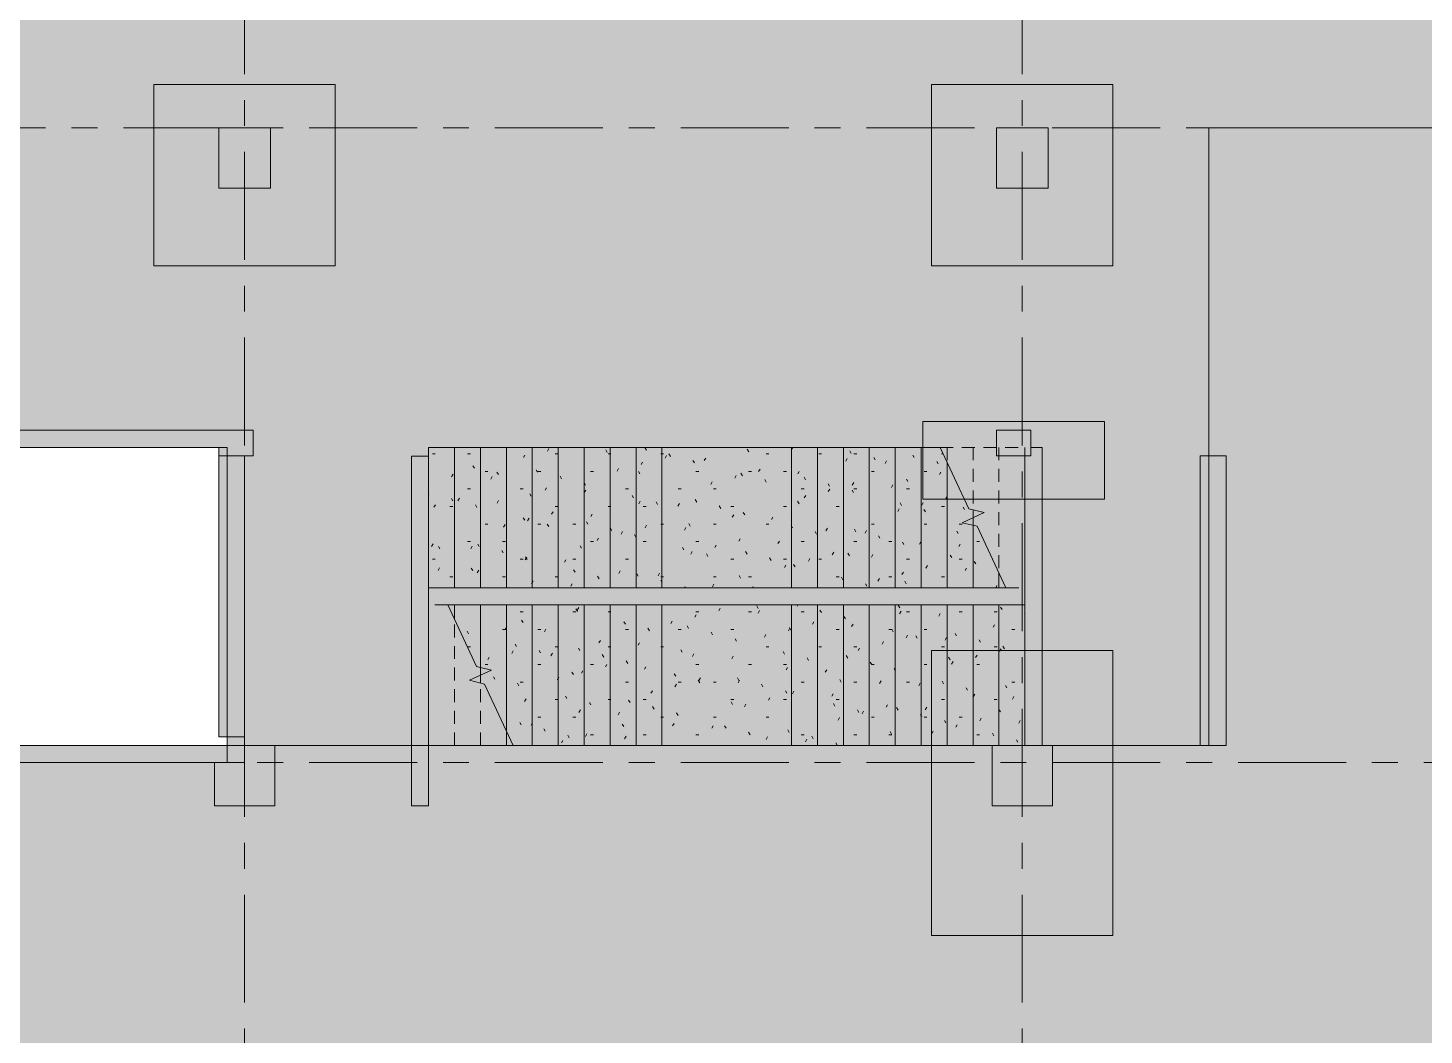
# Model space of a CAD drawing. Header units: millimetres. Extents: x -4000 to 187956, y -58990 to 162485.
# Drawn here: x 147922 to 164080, y -34160 to -22500 of the extents above; entities that cross this region are included whole.
import ezdxf

# ---------------------------------------------------------------- set-up
doc = ezdxf.new("R2010")
doc.units = ezdxf.units.MM
doc.linetypes.add('Grid Line 12_5mm', pattern=[2150, 1250, -300, 300, -300])
doc.linetypes.add('Overhead 1_5mm', pattern=[250, 150, -100])
for name, color, linetype, lineweight in [('A-FLOR', 192, 'Continuous', 13), ('A-FLOR-PATT', 8, 'Continuous', 13), ('A-WALL', 113, 'Continuous', 13), ('A-WALL-PATT', 111, 'Continuous', 13), ('S-BEAM', 12, 'Continuous', 9), ('S-COLS', 52, 'Continuous', 9), ('S-GRID', 1, 'Continuous', 30), ('S-STRS', 31, 'Continuous', 9), ('S-STRS-MBND', 31, 'Continuous', 9)]:
    doc.layers.add(name, color=color, linetype=linetype, lineweight=lineweight)
pattern_1 = [(0, (0, 0), (812.8, 203.2), [33.528, -576.072, 33.528, -576.072, -3251.2]), (0, (0, 0), (812.8, 203.2), [-1219.2, 33.528, -1185.672, 33.528, -576.072, -1422.4]), (0, (0, 0), (812.8, 203.2), [-3048, 33.528, -372.872, 33.528, -982.472]), (120, (304.8, 101.6), (-582.37636, 602.30545), [33.528, -576.072, 33.528, -576.072, -3251.2]), (120, (304.8, 101.6), (-582.37636, 602.30545), [-1219.2, 33.528, -1185.672, 33.528, -576.072, -1422.4]), (120, (304.8, 101.6), (-582.37636, 602.30545), [-3048, 33.528, -372.872, 33.528, -982.472]), (240, (406.4, 508), (-230.42364, -805.50545), [33.528, -576.072, 33.528, -576.072, -3251.2]), (240, (406.4, 508), (-230.42364, -805.50545), [-1219.2, 33.528, -1185.672, 33.528, -576.072, -1422.4]), (240, (406.4, 508), (-230.42364, -805.50545), [-3048, 33.528, -372.872, 33.528, -982.472])]

# ---------------------------------------------------------------- blocks, each defined once
blk = doc.blocks.new('CMF2_NHAPHUTRO_S_rvt-1-0_000')
at = {"layer": 'A-FLOR-PATT', "lineweight": 9}
h = blk.add_hatch(dxfattribs=at)
h.set_pattern_fill('FP_1', color=250, style=0, pattern_type=2)
h.set_pattern_definition(pattern_1)
h.paths.add_polyline_path([(55540, -41256), (56829, -41256), (56830, -23956), (63930, -23956), (63930, -31006), (78890, -31006), (78890, -23956), (146830, -23956), (146830, -30806), (147030, -30806), (147030, -27356), (150230, -27356), (150230, -30806), (161590, -30806), (161590, -23656), (177500, -23656), (177500, -22256), (55540, -22256), (55540, -31953)])
h.paths.add_polyline_path([(78690, -30806), (75490, -30806), (75490, -27356), (78690, -27356)])
h = blk.add_hatch(dxfattribs=at)
h.set_pattern_fill('FP_1', color=250, style=0, pattern_type=2)
h.set_pattern_definition(pattern_1)
h.paths.add_polyline_path([(65080, -42756), (65080, -39456), (62980, -39456), (62980, -42756)])
h.paths.add_polyline_path([(157780, -42656), (161080, -42656), (161080, -39556), (157780, -39556), (157780, -41297)])
h.paths.add_polyline_path([(166780, -42656), (170080, -42656), (170080, -39556), (166780, -39556), (166780, -41297)])
h.paths.add_polyline_path([(152080, -42656), (152080, -39556), (148780, -39556), (148780, -42656)])
h.paths.add_polyline_path([(139780, -42656), (143080, -42656), (143080, -39556), (139780, -39556), (139780, -41297)])
h.paths.add_polyline_path([(132580, -42656), (135880, -42656), (135880, -39556), (132580, -39556), (132580, -41297)])
h.paths.add_polyline_path([(128680, -42656), (128680, -39556), (125380, -39556), (125380, -42656)])
h.paths.add_polyline_path([(121480, -42656), (121480, -39556), (118180, -39556), (118180, -42656)])
h.paths.add_polyline_path([(108855, -42656), (112155, -42656), (112155, -39556), (108855, -39556), (108855, -41297)])
h.paths.add_polyline_path([(100180, -42656), (103480, -42656), (103480, -39556), (100180, -39556), (100180, -41297)])
h.paths.add_polyline_path([(96280, -42656), (96280, -39556), (92980, -39556), (92980, -42656), (93524, -42656)])
h.paths.add_polyline_path([(85780, -42656), (89080, -42656), (89080, -39556), (85780, -39556), (85780, -41297)])
h.paths.add_polyline_path([(78580, -42656), (81880, -42656), (81880, -39556), (78580, -39556), (78580, -41297)])
h.paths.add_polyline_path([(71380, -42656), (74680, -42656), (74680, -39556), (71380, -39556), (71380, -41297)])
h.paths.add_polyline_path([(58480, -42656), (58480, -39556), (55180, -39556), (55180, -42656), (57244, -42656)])
h.paths.add_polyline_path([(178250, -42206), (178250, -38906), (176150, -38906), (176150, -42206)])
h.paths.add_polyline_path([(167380, -33006), (169480, -33006), (169480, -29706), (167380, -29706), (167380, -31953)])
h.paths.add_polyline_path([(158380, -33006), (160480, -33006), (160480, -29706), (158380, -29706), (158380, -31953)])
h.paths.add_polyline_path([(140380, -33006), (142480, -33006), (142480, -29706), (140380, -29706), (140380, -31953)])
h.paths.add_polyline_path([(133180, -33006), (135280, -33006), (135280, -29706), (133180, -29706), (133180, -31953)])
h.paths.add_polyline_path([(125980, -33006), (128080, -33006), (128080, -29706), (125980, -29706), (125980, -31953)])
h.paths.add_polyline_path([(120733, -33006), (120880, -33006), (120880, -29706), (118780, -29706), (118780, -33006)])
h.paths.add_polyline_path([(111555, -33006), (111555, -29706), (109455, -29706), (109455, -33006)])
h.paths.add_polyline_path([(95680, -33006), (95680, -29706), (93580, -29706), (93580, -33006)])
h.paths.add_polyline_path([(102880, -33006), (102880, -29706), (100780, -29706), (100780, -33006), (102593, -33006)])
h.paths.add_polyline_path([(88480, -33006), (88480, -29706), (86380, -29706), (86380, -33006)])
h.paths.add_polyline_path([(71980, -33006), (74080, -33006), (74080, -29706), (71980, -29706), (71980, -31953)])
h.paths.add_polyline_path([(65080, -33006), (65080, -29706), (62980, -29706), (62980, -33006)])
h.paths.add_polyline_path([(57244, -33006), (57880, -33006), (57880, -29706), (55780, -29706), (55780, -33006)])
h.paths.add_polyline_path([(178250, -32906), (178250, -29806), (176150, -29806), (176150, -32906)])
h.paths.add_polyline_path([(158280, -27956), (160380, -27956), (160380, -27056), (158280, -27056), (158280, -27281)])
h.paths.add_polyline_path([(63180, -27956), (65280, -27956), (65280, -27056), (63180, -27056), (63180, -27281)])
h.paths.add_polyline_path([(120733, -25756), (120880, -25756), (120880, -22656), (118780, -22656), (118780, -25756)])
h.paths.add_polyline_path([(128080, -25756), (128080, -22656), (125980, -22656), (125980, -25756)])
h.paths.add_polyline_path([(111555, -25756), (111555, -22656), (109455, -22656), (109455, -25756)])
h.paths.add_polyline_path([(71980, -25756), (74080, -25756), (74080, -22656), (71980, -22656)])
h.paths.add_polyline_path([(62980, -25756), (65080, -25756), (65080, -22656), (62980, -22656)])
h.paths.add_polyline_path([(55780, -25756), (57880, -25756), (57880, -22656), (55780, -22656)])
h.paths.add_polyline_path([(178230, -25256), (178230, -23156), (176130, -23156), (176130, -25256)])
h.paths.add_polyline_path([(169480, -25256), (169480, -23156), (167380, -23156), (167380, -25256)])
h.paths.add_polyline_path([(160480, -25256), (160480, -23156), (158380, -23156), (158380, -25256)])
h.paths.add_polyline_path([(151480, -25256), (151480, -23156), (149380, -23156), (149380, -25256)])
h.paths.add_polyline_path([(140380, -25256), (142480, -25256), (142480, -23156), (140380, -23156)])
h.paths.add_polyline_path([(133180, -25256), (135280, -25256), (135280, -23156), (133180, -23156)])
h.paths.add_polyline_path([(102593, -25256), (102880, -25256), (102880, -23156), (100780, -23156), (100780, -25256)])
h.paths.add_polyline_path([(95680, -25256), (95680, -23156), (93580, -23156), (93580, -25256)])
h.paths.add_polyline_path([(79180, -25256), (81280, -25256), (81280, -23156), (79180, -23156)])
h.paths.add_polyline_path([(88480, -25256), (88480, -23156), (86380, -23156), (86380, -25256)])
h = blk.add_hatch(dxfattribs=at)
h.set_pattern_fill('FP_1', color=250, style=0, pattern_type=2)
h.set_pattern_definition(pattern_1)
h.paths.add_polyline_path([(166083, -41256), (177500, -41256), (177500, -23656), (161590, -23656), (161590, -30806), (147030, -30806), (147030, -31006), (147130, -31006), (147130, -41256), (147943, -41256)])
at = {"layer": 'A-WALL-PATT', "transparency": 33554534}
for points in [[(150130, -27356), (150130, -27156), (147030, -27156), (147030, -27356), (147943, -27356)], [(150430, -31006), (150430, -27456), (150230, -27456), (150230, -31006)], [(150080, -31006), (150080, -30806), (147330, -30806), (147330, -31006), (147943, -31006)]]:
    blk.add_hatch(color=7, dxfattribs=at).paths.add_polyline_path(points)
at = {"layer": 'S-BEAM', "lineweight": 5, "transparency": 33554534}
for points in [[(150430, -30706), (150430, -27456), (150130, -27456), (150130, -30706)], [(152560, -31506), (152560, -27458), (152360, -27458), (152360, -31506), (152478, -31506)], [(159460, -30806), (159660, -30806), (159660, -27356), (159530, -27356), (159530, -27456), (159460, -27456)], [(161790, -30806), (161790, -27456), (161490, -27456), (161490, -30806), (161548, -30806)]]:
    blk.add_hatch(color=256, dxfattribs=at).paths.add_polyline_path(points)
at = {"layer": 'S-COLS', "lineweight": 5, "transparency": 33554534}
for points in [[(150730, -24356), (150730, -23656), (150130, -23656), (150130, -24356)], [(159730, -24356), (159730, -23656), (159130, -23656), (159130, -24356)], [(150130, -27456), (150530, -27456), (150530, -27156), (150130, -27156), (150130, -27356)], [(159530, -27456), (159530, -27156), (159130, -27156), (159130, -27456), (159460, -27456)], [(150780, -31506), (150780, -30806), (150080, -30806), (150080, -31506)], [(159780, -31506), (159780, -30806), (159080, -30806), (159080, -31506)]]:
    blk.add_hatch(color=256, dxfattribs=at).paths.add_polyline_path(points)
at = {"layer": 'S-STRS'}
h = blk.add_hatch(dxfattribs=at)
h.set_pattern_fill('FP_1', color=256, style=0, pattern_type=2)
h.set_pattern_definition(pattern_1)
h.paths.add_polyline_path([(152560, -28981), (152860, -28981), (152860, -27356), (152560, -27356)])
h = blk.add_hatch(dxfattribs=at)
h.set_pattern_fill('FP_1', color=256, style=0, pattern_type=2)
h.set_pattern_definition(pattern_1)
h.paths.add_polyline_path([(152860, -28981), (153160, -28981), (153160, -27356), (152860, -27356)])
h = blk.add_hatch(dxfattribs=at)
h.set_pattern_fill('FP_1', color=256, style=0, pattern_type=2)
h.set_pattern_definition(pattern_1)
h.paths.add_polyline_path([(153160, -28981), (153460, -28981), (153460, -27356), (153160, -27356)])
h = blk.add_hatch(dxfattribs=at)
h.set_pattern_fill('FP_5', color=256, style=0, pattern_type=2)
h.set_pattern_definition(pattern_1)
h.paths.add_polyline_path([(153460, -28981), (153760, -28981), (153760, -27356), (153460, -27356)])
h = blk.add_hatch(dxfattribs=at)
h.set_pattern_fill('FP_5', color=256, style=0, pattern_type=2)
h.set_pattern_definition(pattern_1)
h.paths.add_polyline_path([(153760, -28981), (154060, -28981), (154060, -27356), (153760, -27356)])
h = blk.add_hatch(dxfattribs=at)
h.set_pattern_fill('FP_5', color=256, style=0, pattern_type=2)
h.set_pattern_definition(pattern_1)
h.paths.add_polyline_path([(154060, -28981), (154360, -28981), (154360, -27356), (154060, -27356)])
h = blk.add_hatch(dxfattribs=at)
h.set_pattern_fill('FP_5', color=256, style=0, pattern_type=2)
h.set_pattern_definition(pattern_1)
h.paths.add_polyline_path([(154360, -28981), (154660, -28981), (154660, -27356), (154360, -27356)])
h = blk.add_hatch(dxfattribs=at)
h.set_pattern_fill('FP_5', color=256, style=0, pattern_type=2)
h.set_pattern_definition(pattern_1)
h.paths.add_polyline_path([(154660, -28981), (154960, -28981), (154960, -27356), (154660, -27356)])
h = blk.add_hatch(dxfattribs=at)
h.set_pattern_fill('FP_5', color=256, style=0, pattern_type=2)
h.set_pattern_definition(pattern_1)
h.paths.add_polyline_path([(154960, -28981), (155260, -28981), (155260, -27356), (154960, -27356)])
h = blk.add_hatch(dxfattribs=at)
h.set_pattern_fill('FP_1', color=256, style=0, pattern_type=2)
h.set_pattern_definition(pattern_1)
h.paths.add_polyline_path([(156760, -28981), (156760, -27356), (155260, -27356), (155260, -28981)])
h = blk.add_hatch(dxfattribs=at)
h.set_pattern_fill('FP_1', color=256, style=0, pattern_type=2)
h.set_pattern_definition(pattern_1)
h.paths.add_polyline_path([(157013, -28981), (157060, -28981), (157060, -27356), (156760, -27356), (156760, -28981)])
h = blk.add_hatch(dxfattribs=at)
h.set_pattern_fill('FP_5', color=256, style=0, pattern_type=2)
h.set_pattern_definition(pattern_1)
h.paths.add_polyline_path([(157060, -28981), (157360, -28981), (157360, -27356), (157060, -27356)])
h = blk.add_hatch(dxfattribs=at)
h.set_pattern_fill('FP_1', color=256, style=0, pattern_type=2)
h.set_pattern_definition(pattern_1)
h.paths.add_polyline_path([(157360, -28981), (157660, -28981), (157660, -27356), (157360, -27356)])
h = blk.add_hatch(dxfattribs=at)
h.set_pattern_fill('FP_5', color=256, style=0, pattern_type=2)
h.set_pattern_definition(pattern_1)
h.paths.add_polyline_path([(157660, -28981), (157960, -28981), (157960, -27356), (157660, -27356)])
h = blk.add_hatch(dxfattribs=at)
h.set_pattern_fill('FP_5', color=256, style=0, pattern_type=2)
h.set_pattern_definition(pattern_1)
h.paths.add_polyline_path([(157960, -28981), (158260, -28981), (158260, -27356), (157960, -27356)])
h = blk.add_hatch(dxfattribs=at)
h.set_pattern_fill('FP_5', color=256, style=0, pattern_type=2)
h.set_pattern_definition(pattern_1)
h.paths.add_polyline_path([(158260, -28981), (158560, -28981), (158560, -27525), (158481, -27356), (158260, -27356)])
h = blk.add_hatch(dxfattribs=at)
h.set_pattern_fill('FP_5', color=256, style=0, pattern_type=2)
h.set_pattern_definition(pattern_1)
h.paths.add_polyline_path([(158560, -28981), (158860, -28981), (158860, -28259), (158733, -28228), (158860, -28168), (158860, -28078), (158813, -28067), (158560, -27525)])
h = blk.add_hatch(dxfattribs=at)
h.set_pattern_fill('FP_6', color=256, style=0, pattern_type=2)
h.set_pattern_definition(pattern_1)
h.paths.add_polyline_path([(158860, -28981), (159160, -28981), (159160, -28812), (158908, -28270), (158860, -28259)])
h.paths.add_polyline_path([(158860, -28168), (158988, -28109), (158860, -28078)])
h = blk.add_hatch(dxfattribs=at)
h.set_pattern_fill('FP_1', color=256, style=0, pattern_type=2)
h.set_pattern_definition(pattern_1)
h.paths.add_polyline_path([(153160, -30084), (153160, -29994), (153033, -30053)])
h.paths.add_polyline_path([(153160, -29903), (153160, -29181), (152860, -29181), (152860, -29350), (153113, -29892)])
h = blk.add_hatch(dxfattribs=at)
h.set_pattern_fill('FP_1', color=256, style=0, pattern_type=2)
h.set_pattern_definition(pattern_1)
h.paths.add_polyline_path([(153460, -30637), (153460, -29181), (153160, -29181), (153160, -29903), (153288, -29934), (153160, -29994), (153160, -30084), (153208, -30096)])
h = blk.add_hatch(dxfattribs=at)
h.set_pattern_fill('FP_1', color=256, style=0, pattern_type=2)
h.set_pattern_definition(pattern_1)
h.paths.add_polyline_path([(153760, -30806), (153760, -29181), (153460, -29181), (153460, -30637), (153539, -30806)])
h = blk.add_hatch(dxfattribs=at)
h.set_pattern_fill('FP_5', color=256, style=0, pattern_type=2)
h.set_pattern_definition(pattern_1)
h.paths.add_polyline_path([(154060, -30806), (154060, -29181), (153760, -29181), (153760, -30806)])
h = blk.add_hatch(dxfattribs=at)
h.set_pattern_fill('FP_5', color=256, style=0, pattern_type=2)
h.set_pattern_definition(pattern_1)
h.paths.add_polyline_path([(154360, -30806), (154360, -29181), (154060, -29181), (154060, -30806)])
h = blk.add_hatch(dxfattribs=at)
h.set_pattern_fill('FP_1', color=256, style=0, pattern_type=2)
h.set_pattern_definition(pattern_1)
h.paths.add_polyline_path([(154660, -30806), (154660, -29181), (154360, -29181), (154360, -30806)])
h = blk.add_hatch(dxfattribs=at)
h.set_pattern_fill('FP_1', color=256, style=0, pattern_type=2)
h.set_pattern_definition(pattern_1)
h.paths.add_polyline_path([(154960, -30806), (154960, -29181), (154660, -29181), (154660, -30806)])
h = blk.add_hatch(dxfattribs=at)
h.set_pattern_fill('FP_1', color=256, style=0, pattern_type=2)
h.set_pattern_definition(pattern_1)
h.paths.add_polyline_path([(155260, -30806), (155260, -29181), (154960, -29181), (154960, -30806)])
h = blk.add_hatch(dxfattribs=at)
h.set_pattern_fill('FP_1', color=256, style=0, pattern_type=2)
h.set_pattern_definition(pattern_1)
h.paths.add_polyline_path([(156760, -30806), (156760, -29181), (155260, -29181), (155260, -30806)])
h = blk.add_hatch(dxfattribs=at)
h.set_pattern_fill('FP_1', color=256, style=0, pattern_type=2)
h.set_pattern_definition(pattern_1)
h.paths.add_polyline_path([(157060, -30806), (157060, -29181), (156760, -29181), (156760, -30806), (157013, -30806)])
h = blk.add_hatch(dxfattribs=at)
h.set_pattern_fill('FP_1', color=256, style=0, pattern_type=2)
h.set_pattern_definition(pattern_1)
h.paths.add_polyline_path([(157360, -30806), (157360, -29181), (157060, -29181), (157060, -30806)])
h = blk.add_hatch(dxfattribs=at)
h.set_pattern_fill('FP_1', color=256, style=0, pattern_type=2)
h.set_pattern_definition(pattern_1)
h.paths.add_polyline_path([(157660, -30806), (157660, -29181), (157360, -29181), (157360, -30806)])
h = blk.add_hatch(dxfattribs=at)
h.set_pattern_fill('FP_1', color=256, style=0, pattern_type=2)
h.set_pattern_definition(pattern_1)
h.paths.add_polyline_path([(157960, -30806), (157960, -29181), (157660, -29181), (157660, -30806)])
h = blk.add_hatch(dxfattribs=at)
h.set_pattern_fill('FP_5', color=256, style=0, pattern_type=2)
h.set_pattern_definition(pattern_1)
h.paths.add_polyline_path([(158260, -30806), (158260, -29181), (157960, -29181), (157960, -30806)])
h = blk.add_hatch(dxfattribs=at)
h.set_pattern_fill('FP_5', color=256, style=0, pattern_type=2)
h.set_pattern_definition(pattern_1)
h.paths.add_polyline_path([(158560, -30806), (158560, -29181), (158260, -29181), (158260, -30806)])
h = blk.add_hatch(dxfattribs=at)
h.set_pattern_fill('FP_1', color=256, style=0, pattern_type=2)
h.set_pattern_definition(pattern_1)
h.paths.add_polyline_path([(158560, -30806), (158860, -30806), (158860, -29181), (158560, -29181)])
h = blk.add_hatch(dxfattribs=at)
h.set_pattern_fill('FP_1', color=256, style=0, pattern_type=2)
h.set_pattern_definition(pattern_1)
h.paths.add_polyline_path([(159160, -30806), (159160, -29181), (158860, -29181), (158860, -30806)])
h = blk.add_hatch(dxfattribs=at)
h.set_pattern_fill('FP_1', color=256, style=0, pattern_type=2)
h.set_pattern_definition(pattern_1)
h.paths.add_polyline_path([(159460, -30806), (159460, -29181), (159160, -29181), (159160, -30806)])
at = {"layer": 'A-FLOR', "color": 81, "lineweight": 15}
for p, q in [((149380, -25256), (149380, -23156)), ((149380, -23156), (151480, -23156)), ((151480, -23156), (151480, -25256)), ((158380, -25256), (158380, -23156)), ((158380, -23156), (160480, -23156)), ((160480, -23156), (160480, -25256)), ((161590, -27456), (161590, -23656)), ((161590, -23656), (168130, -23656)), ((168130, -23656), (161590, -23656)), ((161590, -23656), (161590, -27456)), ((151480, -25256), (149380, -25256)), ((160480, -25256), (158380, -25256)), ((158280, -27356), (158280, -27056)), ((158280, -27056), (160380, -27056)), ((160380, -27056), (160380, -27956)), ((158280, -27356), (158280, -27956)), ((158280, -27956), (158761, -27956)), ((159460, -27956), (158761, -27956)), ((160380, -27956), (159660, -27956)), ((159460, -29706), (158380, -29706)), ((158380, -29706), (158380, -30806)), ((159660, -29706), (160480, -29706)), ((160480, -29706), (160480, -33006)), ((150780, -30806), (152360, -30806)), ((152360, -30806), (150780, -30806)), ((152560, -30806), (153539, -30806)), ((153539, -30806), (152560, -30806)), ((153539, -30806), (153760, -30806)), ((153760, -30806), (159080, -30806)), ((158380, -33006), (158380, -30806)), ((159780, -30806), (161490, -30806)), ((161490, -30806), (159780, -30806)), ((160480, -33006), (158380, -33006))]:
    blk.add_line(p, q, dxfattribs=at)
at = {"layer": 'A-FLOR', "color": 93, "lineweight": 15}
for p, q in [((151480, -23156), (149380, -23156)), ((149380, -23156), (149380, -25256)), ((151480, -25256), (151480, -23156)), ((160480, -23156), (158380, -23156)), ((158380, -23156), (158380, -25256)), ((160480, -25256), (160480, -23156)), ((161590, -27456), (161590, -23656)), ((161590, -23656), (168130, -23656)), ((149380, -25256), (151480, -25256)), ((158380, -25256), (160480, -25256)), ((160380, -27056), (158280, -27056)), ((158280, -27056), (158280, -27356)), ((160380, -27956), (160380, -27056)), ((158761, -27956), (159460, -27956)), ((159660, -27956), (160380, -27956)), ((160480, -29706), (159660, -29706)), ((160480, -33006), (160480, -29706)), ((150780, -30806), (152360, -30806)), ((152560, -30806), (153539, -30806)), ((153760, -30806), (153539, -30806)), ((159080, -30806), (153760, -30806)), ((158380, -30806), (158380, -33006)), ((159460, -30806), (159080, -30806)), ((159780, -30806), (161490, -30806)), ((161490, -30806), (161590, -30806)), ((158380, -33006), (160480, -33006))]:
    blk.add_line(p, q, dxfattribs=at)
at = {"layer": 'A-FLOR', "color": 94, "lineweight": 15}
for p, q in [((161590, -23656), (161590, -27456)), ((168130, -23656), (161590, -23656)), ((152360, -30806), (150780, -30806)), ((153539, -30806), (152560, -30806)), ((161490, -30806), (159780, -30806))]:
    blk.add_line(p, q, dxfattribs=at)
at = {"layer": 'A-FLOR', "color": 95, "lineweight": 15}
for p, q in [((150230, -27356), (147230, -27356)), ((150230, -27456), (150230, -27356)), ((161590, -30806), (161590, -27456)), ((159460, -27956), (159660, -27956)), ((159660, -29706), (159460, -29706)), ((147030, -30806), (150230, -30806)), ((150230, -30806), (150230, -30706)), ((150430, -30806), (150780, -30806)), ((152360, -30806), (152560, -30806)), ((159660, -30806), (159780, -30806))]:
    blk.add_line(p, q, dxfattribs=at)
at = {"layer": 'A-FLOR', "color": 96, "lineweight": 15}
for p, q in [((147230, -27356), (150230, -27356)), ((150230, -27356), (150230, -27456)), ((161590, -27456), (161590, -30806)), ((150230, -30806), (147030, -30806)), ((150230, -30706), (150230, -30806)), ((150780, -30806), (150430, -30806)), ((152560, -30806), (152360, -30806)), ((159780, -30806), (159660, -30806)), ((161590, -30806), (161490, -30806))]:
    blk.add_line(p, q, dxfattribs=at)
at = {"layer": 'A-FLOR', "color": 97, "lineweight": 15}
for p, q in [((150230, -30706), (150230, -27456)), ((150230, -30806), (150430, -30806)), ((159460, -30806), (159660, -30806))]:
    blk.add_line(p, q, dxfattribs=at)
at = {"layer": 'A-FLOR', "color": 98, "lineweight": 15}
for p, q in [((150230, -27456), (150230, -30706)), ((150430, -30806), (150230, -30806)), ((159660, -30806), (159460, -30806))]:
    blk.add_line(p, q, dxfattribs=at)
at = {"layer": 'A-FLOR', "color": 71, "lineweight": 15}
for p, q in [((158280, -27956), (158280, -27356)), ((158761, -27956), (158280, -27956)), ((158380, -30806), (158380, -29706)), ((158380, -29706), (159460, -29706)), ((153539, -30806), (153760, -30806)), ((153760, -30806), (153539, -30806)), ((153760, -30806), (159080, -30806)), ((159080, -30806), (153760, -30806))]:
    blk.add_line(p, q, dxfattribs=at)
at = {"layer": 'A-FLOR', "color": 75, "lineweight": 15}
for p, q in [((161590, -30806), (161590, -27456)), ((161590, -27456), (161590, -30806)), ((159460, -29706), (159483, -29706)), ((159618, -29706), (159660, -29706)), ((150430, -30806), (150780, -30806)), ((150780, -30806), (150430, -30806)), ((152360, -30806), (152560, -30806)), ((152560, -30806), (152360, -30806)), ((159660, -30806), (159780, -30806)), ((159780, -30806), (159660, -30806))]:
    blk.add_line(p, q, dxfattribs=at)
at = {"layer": 'A-FLOR', "color": 63, "lineweight": 15}
for p, q in [((159660, -27956), (159460, -27956)), ((159483, -29706), (159618, -29706)), ((159080, -30806), (159460, -30806)), ((161490, -30806), (161590, -30806)), ((161590, -30806), (161490, -30806))]:
    blk.add_line(p, q, dxfattribs=at)
at = {"layer": 'A-FLOR', "color": 77, "lineweight": 15}
for p, q in [((150230, -30806), (150430, -30806)), ((150430, -30806), (150230, -30806)), ((159460, -30806), (159660, -30806)), ((159660, -30806), (159460, -30806))]:
    blk.add_line(p, q, dxfattribs=at)
at = {"layer": 'A-FLOR', "color": 53, "lineweight": 15}
for p, q in [((159080, -30806), (159460, -30806)), ((159460, -30806), (159080, -30806))]:
    blk.add_line(p, q, dxfattribs=at)
at = {"layer": 'A-WALL', "color": 90, "lineweight": 15}
for p, q in [((150130, -27156), (147030, -27156)), ((147030, -27356), (150130, -27356)), ((150230, -27456), (150230, -31006)), ((150430, -31006), (150430, -27456)), ((150080, -30806), (147330, -30806)), ((147330, -31006), (150080, -31006)), ((150230, -31006), (150430, -31006))]:
    blk.add_line(p, q, dxfattribs=at)
at = {"layer": 'S-BEAM', "color": 250}
for p, q in [((150430, -27456), (150130, -27456)), ((150130, -27456), (150130, -30706)), ((150130, -30706), (150130, -27456)), ((150130, -27456), (150230, -27456)), ((150230, -27456), (150430, -27456)), ((150430, -30706), (150430, -27456)), ((150430, -30706), (150430, -27456)), ((152560, -27458), (152360, -27458)), ((152360, -27458), (152360, -31506)), ((152360, -31506), (152360, -27458)), ((152560, -27458), (152360, -27458)), ((152560, -31506), (152560, -27458)), ((152560, -31506), (152560, -27458)), ((159460, -27456), (159460, -30806)), ((159460, -27456), (159530, -27456)), ((159460, -30806), (159460, -27456)), ((159660, -27356), (159530, -27356)), ((159660, -27356), (159530, -27356)), ((159530, -27456), (159530, -27356)), ((159660, -30806), (159660, -27356)), ((159660, -30806), (159660, -27356)), ((161790, -27456), (161490, -27456)), ((161490, -27456), (161490, -30806)), ((161490, -30806), (161490, -27456)), ((161790, -27456), (161490, -27456)), ((161790, -30806), (161790, -27456)), ((161790, -30806), (161790, -27456)), ((150130, -30706), (150430, -30706)), ((150130, -30706), (150230, -30706)), ((150230, -30706), (150430, -30706)), ((159460, -30806), (159660, -30806)), ((159660, -30806), (159460, -30806)), ((161490, -30806), (161790, -30806)), ((161490, -30806), (161790, -30806)), ((152360, -31506), (152560, -31506)), ((152360, -31506), (152560, -31506))]:
    blk.add_line(p, q, dxfattribs=at)
at = {"layer": 'S-COLS', "color": 250}
for p, q in [((150730, -23656), (150130, -23656)), ((150130, -23656), (150130, -24356)), ((150130, -24356), (150130, -23656)), ((150130, -23656), (150730, -23656)), ((150730, -24356), (150730, -23656)), ((150730, -23656), (150730, -24356)), ((159730, -23656), (159130, -23656)), ((159130, -23656), (159130, -24356)), ((159130, -24356), (159130, -23656)), ((159130, -23656), (159730, -23656)), ((159730, -24356), (159730, -23656)), ((159730, -23656), (159730, -24356)), ((150130, -24356), (150730, -24356)), ((150730, -24356), (150130, -24356)), ((159130, -24356), (159730, -24356)), ((159730, -24356), (159130, -24356)), ((150530, -27156), (150130, -27156)), ((150430, -27156), (150530, -27156)), ((150530, -27456), (150530, -27156)), ((150530, -27156), (150530, -27456)), ((159530, -27156), (159130, -27156)), ((159130, -27156), (159130, -27456)), ((159130, -27456), (159130, -27156)), ((159130, -27156), (159530, -27156)), ((159530, -27356), (159530, -27156)), ((159530, -27156), (159530, -27356)), ((150130, -27356), (150130, -27456)), ((150130, -27456), (150130, -27356)), ((150130, -27456), (150230, -27456)), ((150230, -27456), (150130, -27456)), ((150430, -27456), (150530, -27456)), ((150530, -27456), (150430, -27456)), ((159130, -27456), (159460, -27456)), ((159460, -27456), (159130, -27456)), ((159530, -27456), (159460, -27456)), ((159530, -27356), (159530, -27456)), ((150780, -30806), (150080, -30806)), ((150230, -30806), (150430, -30806)), ((150430, -30806), (150780, -30806)), ((150780, -31506), (150780, -30806)), ((150780, -30806), (150780, -31506)), ((159780, -30806), (159080, -30806)), ((159080, -30806), (159080, -31506)), ((159080, -31506), (159080, -30806)), ((159460, -30806), (159660, -30806)), ((159660, -30806), (159780, -30806)), ((159780, -31506), (159780, -30806)), ((159780, -30806), (159780, -31506)), ((150080, -31006), (150080, -31506)), ((150080, -31506), (150080, -31006)), ((150080, -31506), (150780, -31506)), ((150780, -31506), (150080, -31506)), ((159080, -31506), (159780, -31506)), ((159780, -31506), (159080, -31506))]:
    blk.add_line(p, q, dxfattribs=at)
at = {"layer": 'S-COLS', "color": 252}
blk.add_line((159080, -30806), (159460, -30806), dxfattribs=at)
at = {"layer": 'S-GRID', "linetype": 'Grid Line 12_5mm', "lineweight": 9}
for p, q in [((150430, -13185), (150430, -57690)), ((159430, -13185), (159430, -57690)), ((47977, -23656), (186656, -23656)), ((47977, -31006), (186656, -31006))]:
    blk.add_line(p, q, dxfattribs=at)
at = {"layer": 'S-STRS', "color": 250}
for p, q in [((152560, -27356), (152560, -27458)), ((152560, -27356), (152860, -27356)), ((152560, -27458), (152560, -28981)), ((152860, -27356), (153160, -27356)), ((152860, -27356), (152860, -28981)), ((153160, -27356), (153460, -27356)), ((153160, -27356), (153160, -28981)), ((153460, -27356), (153760, -27356)), ((153460, -27356), (153460, -28981)), ((153760, -27356), (154060, -27356)), ((153760, -27356), (153760, -28981)), ((154060, -27356), (154360, -27356)), ((154060, -27356), (154060, -28981)), ((154360, -27356), (154660, -27356)), ((154360, -27356), (154360, -28981)), ((154660, -27356), (154960, -27356)), ((154660, -27356), (154660, -28981)), ((154960, -27356), (155260, -27356)), ((154960, -27356), (154960, -28981)), ((156760, -27356), (155260, -27356)), ((155260, -27356), (155260, -28981)), ((156760, -27356), (156760, -28981)), ((156760, -27356), (157060, -27356)), ((157060, -27356), (157360, -27356)), ((157060, -27356), (157060, -28981)), ((157360, -27356), (157660, -27356)), ((157360, -27356), (157360, -28981)), ((157660, -27356), (157960, -27356)), ((157660, -27356), (157660, -28981)), ((157960, -27356), (158260, -27356)), ((157960, -27356), (157960, -28981)), ((158260, -27356), (158481, -27356)), ((158260, -27356), (158260, -28981)), ((158560, -27525), (158560, -28981)), ((158860, -28078), (158860, -28168)), ((158860, -28259), (158860, -28981)), ((159160, -28812), (159160, -28981)), ((152560, -28981), (152860, -28981)), ((152860, -28981), (153160, -28981)), ((153160, -28981), (153460, -28981)), ((153460, -28981), (153760, -28981)), ((153760, -28981), (154060, -28981)), ((154060, -28981), (154360, -28981)), ((154360, -28981), (154660, -28981)), ((154660, -28981), (154960, -28981)), ((154960, -28981), (155260, -28981)), ((155260, -28981), (156760, -28981)), ((156760, -28981), (157060, -28981)), ((157060, -28981), (157360, -28981)), ((157360, -28981), (157660, -28981)), ((157660, -28981), (157960, -28981)), ((157960, -28981), (158260, -28981)), ((158260, -28981), (158560, -28981)), ((158560, -28981), (158860, -28981)), ((158860, -28981), (159160, -28981)), ((159160, -28981), (159239, -28981)), ((152860, -29181), (152781, -29181)), ((153160, -29181), (152860, -29181)), ((152860, -29350), (152860, -29181)), ((153460, -29181), (153160, -29181)), ((153160, -29903), (153160, -29181)), ((153760, -29181), (153460, -29181)), ((153460, -30637), (153460, -29181)), ((154060, -29181), (153760, -29181)), ((153760, -30806), (153760, -29181)), ((154360, -29181), (154060, -29181)), ((154060, -30806), (154060, -29181)), ((154660, -29181), (154360, -29181)), ((154360, -30806), (154360, -29181)), ((154960, -29181), (154660, -29181)), ((154660, -30806), (154660, -29181)), ((155260, -29181), (154960, -29181)), ((154960, -30806), (154960, -29181)), ((156760, -29181), (155260, -29181)), ((155260, -30806), (155260, -29181)), ((156760, -30806), (156760, -29181)), ((157060, -29181), (156760, -29181)), ((157360, -29181), (157060, -29181)), ((157060, -30806), (157060, -29181)), ((157660, -29181), (157360, -29181)), ((157360, -30806), (157360, -29181)), ((157960, -29181), (157660, -29181)), ((157660, -30806), (157660, -29181)), ((158260, -29181), (157960, -29181)), ((157960, -30806), (157960, -29181)), ((158560, -29181), (158260, -29181)), ((158260, -30806), (158260, -29181)), ((158860, -29181), (158560, -29181)), ((158560, -30806), (158560, -29181)), ((159160, -29181), (158860, -29181)), ((158860, -30806), (158860, -29181)), ((159460, -29181), (159160, -29181)), ((159160, -30806), (159160, -29181)), ((159460, -30806), (159460, -29181)), ((153160, -30084), (153160, -29994)), ((153760, -30806), (153539, -30806)), ((154060, -30806), (153760, -30806)), ((154360, -30806), (154060, -30806)), ((154660, -30806), (154360, -30806)), ((154960, -30806), (154660, -30806)), ((155260, -30806), (154960, -30806)), ((155260, -30806), (156760, -30806)), ((157060, -30806), (156760, -30806)), ((157360, -30806), (157060, -30806)), ((157660, -30806), (157360, -30806)), ((157960, -30806), (157660, -30806)), ((158260, -30806), (157960, -30806)), ((158560, -30806), (158260, -30806)), ((158860, -30806), (158560, -30806)), ((159080, -30806), (158860, -30806)), ((159160, -30806), (159080, -30806)), ((159460, -30806), (159160, -30806))]:
    blk.add_line(p, q, dxfattribs=at)
at = {"layer": 'S-STRS', "color": 250, "linetype": 'Overhead 1_5mm'}
for p, q in [((152560, -27356), (152560, -27458)), ((152560, -27458), (152560, -28981)), ((152860, -27356), (152860, -28981)), ((153160, -27356), (153160, -28981)), ((153460, -27356), (153460, -28981)), ((153760, -27356), (153760, -28981)), ((154060, -27356), (154060, -28981)), ((154360, -27356), (154360, -28981)), ((154660, -27356), (154660, -28981)), ((154960, -27356), (154960, -28981)), ((155260, -27356), (155260, -28981)), ((156760, -27356), (156760, -28981)), ((157060, -27356), (157060, -28981)), ((157360, -27356), (157360, -28981)), ((157660, -27356), (157660, -28981)), ((157960, -27356), (157960, -28981)), ((158260, -27356), (158260, -28981)), ((158560, -27525), (158560, -28981)), ((158860, -28078), (158860, -28168)), ((158860, -28259), (158860, -28981)), ((159160, -28812), (159160, -28981)), ((152860, -29350), (152860, -29181)), ((153160, -29903), (153160, -29181)), ((153460, -30637), (153460, -29181)), ((153760, -30806), (153760, -29181)), ((154060, -30806), (154060, -29181)), ((154360, -30806), (154360, -29181)), ((154660, -30806), (154660, -29181)), ((154960, -30806), (154960, -29181)), ((155260, -30806), (155260, -29181)), ((156760, -30806), (156760, -29181)), ((157060, -30806), (157060, -29181)), ((157360, -30806), (157360, -29181)), ((157660, -30806), (157660, -29181)), ((157960, -30806), (157960, -29181)), ((158260, -30806), (158260, -29181)), ((158560, -30806), (158560, -29181)), ((158860, -30806), (158860, -29181)), ((159160, -30806), (159160, -29181)), ((159460, -30806), (159460, -29181)), ((153160, -30084), (153160, -29994))]:
    blk.add_line(p, q, dxfattribs=at)
at = {"layer": 'S-STRS-MBND', "color": 250, "linetype": 'Overhead 1_5mm'}
for p, q in [((158481, -27356), (159460, -27356)), ((158560, -27356), (158560, -27525)), ((158560, -27356), (158560, -27525)), ((158860, -27356), (158860, -28078)), ((158860, -27356), (158860, -28078)), ((159160, -27356), (159160, -28812)), ((159160, -27356), (159160, -28812)), ((159460, -27356), (159460, -28981)), ((158860, -28168), (158860, -28259)), ((158860, -28168), (158860, -28259)), ((159239, -28981), (159460, -28981)), ((152560, -30806), (152560, -29181)), ((152781, -29181), (152560, -29181)), ((152860, -30806), (152860, -29350)), ((152860, -30806), (152860, -29350)), ((153160, -29994), (153160, -29903)), ((153160, -29994), (153160, -29903)), ((153160, -30806), (153160, -30084)), ((153160, -30806), (153160, -30084)), ((153460, -30806), (153460, -30637)), ((153460, -30806), (153460, -30637)), ((153539, -30806), (152560, -30806))]:
    blk.add_line(p, q, dxfattribs=at)
at = {"layer": 'S-STRS-MBND', "color": 250}
for p, q in [((158813, -28067), (158481, -27356)), ((158733, -28228), (158988, -28109)), ((158988, -28109), (158813, -28067)), ((158908, -28270), (158733, -28228)), ((159239, -28981), (158908, -28270)), ((152781, -29181), (153113, -29892)), ((153113, -29892), (153288, -29934)), ((153288, -29934), (153033, -30053)), ((153033, -30053), (153208, -30096)), ((153208, -30096), (153539, -30806))]:
    blk.add_line(p, q, dxfattribs=at)

msp = doc.modelspace()

# ---------------------------------------------------------------- block references
at = {"lineweight": 5}
msp.add_blockref('CMF2_NHAPHUTRO_S_rvt-1-0_000', (0, 0), dxfattribs=at)

doc.saveas('drawing.dxf')
